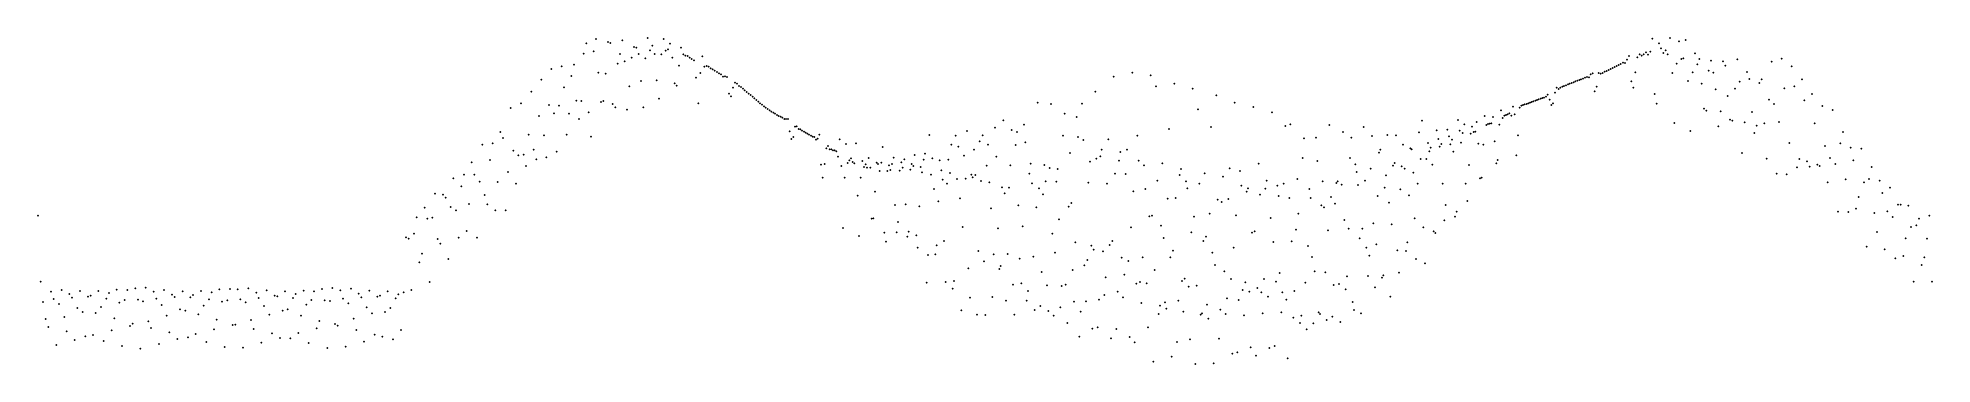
# Model space of a CAD drawing. Header units: metres. Extents: x 0 to 360, y 39 to 101.
import ezdxf

# ---------------------------------------------------------------- set-up
doc = ezdxf.new("R2010")
doc.units = ezdxf.units.M

msp = doc.modelspace()

# ---------------------------------------------------------------- linework, layer by layer
for p in [(115.9, 100.97), (306.85, 100.83), (310.18, 100.93), (103.75, 98.01), (104.22, 99.97), (105.61, 98.45), (106.07, 100.79), (108.36, 100.18), (108.81, 99.98), (110.62, 97.93), (111.06, 100.52), (112.84, 97.22), (113.28, 99.25), (113.72, 99.09), (114.16, 97.92), (116.34, 98.61), (116.77, 99.47), (117.2, 97.9), (118.48, 97.83), (118.9, 100.75), (119.32, 98.58), (119.74, 98.81), (120.16, 99.87), (120.58, 97.24), (122.24, 99.13), (122.65, 97.85), (123.06, 97.59), (123.47, 97.52), (123.88, 97.2), (126.29, 97.46), (302.41, 97.52), (304, 97.28), (304.41, 97.83), (304.81, 97.6), (305.21, 97.88), (305.62, 98.24), (306.03, 97.78), (306.44, 98.39), (308.09, 99.97), (308.5, 99), (308.92, 98.1), (309.34, 98.63), (309.76, 97.87), (311.88, 100.35), (313.17, 100.59), (314.91, 98.03), (97.61, 95.06), (99.52, 95.59), (101.41, 93.73), (101.88, 95.87), (106.53, 94.4), (107.9, 94.18), (110.17, 96.1), (111.51, 96.55), (115.47, 97.1), (121.83, 95.71), (124.28, 96.97), (124.69, 96.72), (125.89, 94.33), (126.69, 95.51), (127.08, 95.63), (127.48, 95.51), (127.87, 95.19), (128.26, 94.99), (128.65, 94.76), (129.04, 94.51), (129.43, 94.27), (129.82, 94.06), (130.2, 93.63), (130.58, 93.69), (207.97, 94.37), (211.48, 93.89), (295.13, 94.07), (295.5, 94.24), (296.62, 94.31), (297, 94.17), (297.38, 94.32), (297.76, 94.56), (298.14, 94.7), (298.52, 94.88), (298.9, 95.07), (299.28, 95.24), (299.67, 95.43), (300.06, 95.62), (300.45, 95.8), (300.84, 96), (301.23, 96.27), (301.62, 96.19), (302.01, 96.82), (303.6, 94.44), (310.6, 94.31), (311.45, 96.07), (312.31, 97), (312.74, 97.09), (314.47, 94.43), (315.35, 95.96), (315.79, 96.98), (317.55, 94.73), (318, 96.63), (318.45, 94.39), (320.24, 96.55), (320.7, 95.69), (322.98, 96.91), (324.82, 94.5), (329.51, 96.47), (331.41, 97.02), (333.32, 95.58), (93.76, 90.74), (95.69, 93.06), (99.99, 91.57), (112.4, 91.75), (114.6, 92.78), (117.62, 92.93), (121, 92.38), (121.41, 91.9), (125.09, 93.42), (130.97, 93.56), (131.35, 90.37), (132.11, 91.54), (132.48, 92.48), (132.86, 92.28), (133.23, 91.86), (133.61, 91.63), (133.98, 91.33), (134.35, 91.03), (134.72, 90.73), (135.09, 90.42), (135.45, 90.11), (200.94, 90.78), (204.46, 93.59), (212.48, 91.76), (215.98, 92.29), (219.47, 91.35), (223.97, 90.06), (286.94, 90.21), (288.32, 90.61), (288.67, 91.54), (289.02, 91.28), (289.37, 91.52), (289.72, 91.69), (290.07, 91.82), (290.42, 91.98), (290.78, 92.13), (291.13, 92.28), (291.49, 92.43), (291.85, 92.57), (292.21, 92.71), (292.57, 92.85), (292.93, 92.99), (293.29, 93.13), (293.66, 93.25), (294.03, 93.4), (294.39, 93.58), (294.76, 93.5), (295.87, 90.84), (296.25, 91.7), (302.81, 92.76), (303.2, 91.54), (307.26, 90.3), (313.6, 92.77), (316.23, 92.29), (318.89, 91.2), (322.52, 91.35), (323.44, 92.69), (325.29, 93.2), (327.15, 92.43), (327.62, 93.11), (331.89, 91.38), (333.8, 91.76), (335.25, 93.08), (337.19, 90.3), (89.86, 87.69), (91.82, 88.53), (97.13, 88.26), (98.09, 86.68), (99.04, 88.14), (100.94, 86.61), (102.35, 89.08), (103.29, 89.02), (104.68, 86.87), (106.99, 88.83), (107.45, 89.02), (109.26, 88.42), (109.72, 87.77), (111.96, 87.38), (115.04, 87.77), (118.05, 89.42), (125.49, 88.55), (131.73, 89.89), (135.82, 89.8), (136.18, 89.49), (136.54, 89.17), (136.91, 88.87), (137.27, 88.57), (137.63, 88.28), (137.98, 88), (138.34, 87.74), (138.7, 87.48), (139.05, 87.24), (139.4, 87), (139.76, 86.78), (140.11, 86.57), (189.99, 88.71), (192.55, 88.45), (195.11, 86.58), (198.41, 88.51), (220.47, 87.44), (227.48, 88.69), (230.99, 87.86), (234.52, 86.83), (278.09, 87.23), (279.36, 86.46), (279.68, 86.63), (280.32, 87.9), (280.64, 86.48), (281.61, 87.76), (281.93, 88.1), (282.26, 88.23), (282.59, 88.35), (282.92, 88.46), (283.25, 88.58), (283.58, 88.7), (283.91, 88.82), (284.24, 88.94), (284.57, 89.05), (284.91, 89.17), (285.25, 89.29), (285.58, 89.41), (285.92, 89.56), (286.26, 89.63), (286.6, 89.79), (287.29, 89.23), (287.63, 88.21), (287.97, 88.58), (307.67, 88.51), (316.67, 87.54), (317.11, 87.15), (319.79, 87.03), (321.15, 89.95), (325.75, 86.93), (329.03, 89.24), (329.98, 88.4), (335.74, 89.14), (339.14, 88.03), (341.1, 87.3), (87.9, 83.11), (95.21, 86.12), (102.82, 85.55), (140.46, 86.37), (140.81, 86.18), (141.15, 86), (141.5, 85.86), (141.84, 85.57), (142.19, 85.61), (142.53, 85.6), (142.87, 83.27), (143.89, 84.11), (144.23, 84.17), (144.57, 83.66), (144.9, 83.59), (145.24, 83.38), (145.57, 83.18), (145.9, 82.99), (176.58, 83.29), (181.91, 83.91), (183.49, 85.36), (185.06, 83.47), (186.1, 83.13), (187.4, 84.51), (197.39, 85.98), (214.98, 83.71), (222.97, 84.05), (237.05, 84.23), (238.06, 84.55), (245.47, 84.44), (248.05, 83.12), (251.97, 84.04), (262.49, 83.06), (263.05, 85.26), (265.87, 83.41), (267.87, 83.58), (269.9, 85.39), (270.2, 83.37), (270.79, 82.95), (271.08, 84.6), (272.27, 82.82), (272.57, 84.14), (272.87, 83.1), (273.17, 83.15), (273.47, 84.99), (274.99, 86.14), (275.3, 84.42), (275.6, 84.61), (275.91, 84.68), (276.22, 84.76), (276.53, 85.95), (277.78, 84.49), (278.41, 85.8), (278.72, 86.24), (279.04, 86.37), (280, 86.22), (311.03, 84.85), (314.04, 83.28), (319.34, 84.19), (321.6, 85.44), (322.06, 85.25), (324.36, 84.98), (326.22, 82.91), (326.68, 84.29), (328.09, 84.76), (330.93, 85.03), (337.68, 84.79), (343.07, 83.11), (84.44, 80.7), (86.42, 80.99), (88.39, 81.97), (90.35, 79.54), (93.27, 82.59), (94.24, 79.79), (96.17, 82.45), (98.57, 79.38), (100.47, 82.58), (105.15, 82.2), (143.21, 81.78), (143.55, 82.16), (146.24, 82.8), (146.57, 82.62), (146.9, 82.42), (147.22, 82.24), (147.55, 82.17), (147.88, 81.68), (148.21, 81.87), (148.53, 82.58), (149.82, 79.99), (150.14, 80.47), (150.46, 79.82), (150.78, 79.82), (151.1, 79.61), (151.41, 79.62), (151.73, 79.43), (152.36, 81.71), (153.61, 80.81), (155.46, 80.95), (160.57, 80.24), (169.45, 82.57), (173.6, 80.7), (174.41, 82.39), (174.96, 80.32), (177.92, 79.79), (178.99, 81.32), (179.53, 82.48), (180.59, 80.7), (185.84, 80.65), (187.66, 81.17), (194.85, 82.44), (197.65, 82.18), (198.66, 81.6), (202.2, 79.77), (203.46, 81.73), (205.72, 79.29), (206.97, 79.77), (208.98, 82.41), (240.6, 81.94), (242.9, 82.01), (249.61, 82.06), (253.56, 82.34), (254.89, 79.2), (255.15, 79.73), (256.49, 82.57), (258.11, 82.46), (259.47, 80.72), (260.84, 79.99), (261.11, 79.8), (264.17, 81.03), (264.45, 79.47), (264.73, 80.17), (266.15, 81.78), (266.43, 80.33), (266.72, 80.84), (268.16, 82.28), (268.45, 80.76), (268.74, 81.67), (269.03, 79.39), (270.49, 81.06), (273.77, 80.92), (274.69, 80.71), (276.84, 81.35), (281.28, 82.47), (332.84, 81.01), (339.63, 80.46), (342.58, 80.97), (344.55, 80.11), (346.54, 79.98), (82.46, 77.37), (85.93, 77.77), (91.33, 78.69), (92.3, 78.83), (92.79, 76.64), (94.73, 77.91), (96.65, 78.32), (148.85, 76.92), (149.5, 77.01), (152.04, 78.43), (152.67, 76.65), (153.92, 77.24), (154.23, 77.76), (154.54, 78.11), (154.85, 77.44), (155.15, 77.14), (156.68, 77.63), (156.98, 76.46), (157.29, 76.97), (157.59, 76.32), (157.89, 78.2), (158.19, 76.37), (159.38, 77.28), (159.68, 77.07), (159.98, 75.71), (160.27, 77.27), (161.45, 75.69), (161.74, 76.81), (162.04, 75.93), (162.33, 77.05), (162.62, 78.24), (163.78, 75.77), (164.07, 77.38), (164.36, 76.36), (164.64, 77.92), (165.79, 75.97), (166.07, 77.07), (166.36, 76.63), (166.64, 78.74), (167.77, 76.44), (168.33, 77.89), (168.62, 78.99), (170.01, 78.11), (171.4, 77.75), (171.67, 75.86), (173.05, 77.89), (176.04, 78.64), (180.32, 76.7), (182.18, 78.43), (184.8, 76.8), (188.7, 77.13), (191.27, 76.87), (192.3, 76.26), (193.83, 76.09), (196.13, 79.13), (199.93, 77.5), (201.19, 78.05), (201.94, 78.48), (205.47, 77.68), (209.23, 77.66), (210.23, 76.81), (213.73, 77.14), (217.22, 76.09), (226.48, 76.19), (228.48, 75.7), (232, 77.1), (240.35, 78.17), (243.16, 77.62), (249.35, 78.15), (250.4, 76.97), (253.29, 76.15), (257.57, 76.75), (257.84, 77.2), (259.19, 76.6), (259.74, 76.16), (262.77, 77.99), (263.89, 77.98), (265.02, 76.9), (271.97, 76.86), (277.15, 77.16), (277.46, 77.83), (280.96, 78.67), (323.9, 79.13), (328.56, 78.03), (334.29, 76.39), (334.77, 78.02), (336.22, 77.55), (336.71, 76.51), (338.17, 76.91), (338.65, 76.66), (340.61, 78.18), (341.6, 77.06), (345.05, 77.75), (348.52, 76.47), (78.98, 74.29), (80.47, 72.79), (80.97, 75.04), (82.96, 75.02), (83.95, 73.7), (87.4, 73.64), (89.37, 75.55), (90.84, 73.33), (149.18, 74.46), (153.3, 74.43), (156.38, 74.43), (168.05, 75.43), (169.73, 75.01), (170.29, 72.29), (171.95, 74.04), (172.77, 73.28), (173.32, 75.32), (174.69, 74.17), (176.31, 74.24), (177.39, 75.02), (177.66, 74.48), (178.19, 74.94), (179.26, 73.79), (180.85, 73.59), (183.23, 72.59), (184.54, 72.53), (188.44, 75.19), (188.96, 73.38), (190.24, 72.43), (191.53, 73.76), (193.58, 73.67), (199.67, 73.49), (203.2, 73.33), (204.71, 75.19), (206.72, 75.15), (210.48, 72.29), (212.73, 73.88), (216.97, 74.97), (218.22, 73.77), (218.47, 72.4), (220.72, 73.28), (221.72, 75.26), (225.22, 74.62), (228.73, 72.94), (229.99, 72.45), (233.26, 72.35), (233.51, 73.88), (235.53, 72.95), (236.79, 73.31), (239.33, 74.2), (241.62, 72.29), (244.18, 73.72), (246.76, 73.43), (247.02, 73.75), (247.79, 73.1), (250.66, 75.5), (250.92, 73.06), (252.24, 73.89), (255.95, 72.58), (256.22, 74.89), (258.92, 72.21), (261.39, 75.41), (262.22, 73.28), (267.01, 73.3), (271.38, 73.33), (274.08, 74.3), (274.38, 74.42), (330.46, 75.23), (332.36, 75.1), (340.12, 73.58), (343.57, 74.13), (347.03, 73.53), (348.02, 74.21), (350.01, 73.9), (352.01, 72.52), (73.49, 68.75), (75.49, 71.43), (76.98, 71.2), (77.48, 70.62), (78.48, 68.87), (81.96, 69.43), (84.94, 71.17), (85.43, 69.36), (155.77, 71.05), (159.09, 71.82), (162.91, 69.24), (164.93, 69.38), (167.49, 69.03), (171.12, 69.97), (175.23, 70.53), (181.12, 68.6), (183.75, 71.45), (186.36, 69.21), (189.73, 68.8), (191.02, 71.3), (195.87, 68.97), (196.38, 69.62), (208.22, 71.88), (214.73, 70.46), (216.23, 70.61), (224.22, 70.24), (224.97, 69.83), (226.23, 70.37), (229.74, 71.82), (232.25, 71.19), (235.78, 70.97), (237.81, 70.56), (241.88, 70.59), (243.93, 69.17), (244.44, 68.81), (245.73, 70.78), (246.5, 69.52), (254.62, 70.95), (256.76, 69.72), (260.56, 71.12), (267.58, 69.25), (271.68, 70.03), (345.54, 68.55), (346.04, 70.75), (350.51, 71.54), (353.5, 69.32), (354, 69.35), (355.5, 69.16), (0, 67.24), (71.99, 66.93), (73.99, 66.68), (74.99, 66.88), (79.48, 68.27), (86.91, 68.24), (88.88, 68.23), (152.99, 64.9), (158.49, 66.66), (158.79, 66.73), (163.49, 66.05), (175.77, 65.09), (182.44, 64.85), (187.14, 65.21), (194.09, 66.57), (207.72, 65), (211.23, 67.13), (211.73, 67.26), (213.48, 65.36), (219.72, 67.07), (222.72, 67.6), (227.73, 67.27), (234.27, 66.8), (239.58, 67.61), (248.31, 66.39), (253.82, 65.78), (257.3, 65.56), (261.66, 66.73), (263.33, 65.01), (267.29, 66.35), (269.32, 67.03), (269.61, 67.99), (342.09, 67.99), (344.06, 67.95), (349.02, 67.73), (351.51, 68.07), (352.51, 66.95), (356, 65.08), (357, 65.41), (357.5, 66.66), (359.5, 67.24), (69.99, 63.13), (70.49, 62.9), (71.49, 63.81), (75.99, 62.82), (76.49, 61.92), (79.97, 63.04), (81.47, 64.34), (83.45, 63.04), (156.07, 63.38), (160.86, 63.99), (161.16, 62.29), (163.2, 64.04), (165.22, 63.23), (165.5, 64.2), (166.92, 63.53), (170.84, 61.6), (172.22, 62.45), (192.81, 63.83), (197.14, 62.18), (200.18, 61.56), (203.71, 61.69), (204.21, 62.41), (213.98, 62.98), (219.22, 64.04), (221.47, 62.44), (221.97, 63.23), (230.74, 63.99), (231.24, 64.29), (234.77, 62.24), (238.31, 62.34), (239.08, 64.55), (241.37, 61.49), (245.21, 64.42), (249.09, 64.78), (251.18, 62.93), (251.71, 64.76), (254.35, 61.79), (260.29, 62.2), (265.3, 64.29), (265.58, 63.92), (347.53, 61.36), (349.52, 64.15), (355, 62.92), (359, 62.9), (72.49, 58.39), (72.99, 60.03), (77.98, 59.02), (167.21, 61.17), (169.17, 59.79), (170.57, 59.87), (178.73, 60.51), (179.79, 58.55), (181.65, 59.87), (182.97, 57.7), (184.28, 59.97), (186.62, 59.06), (189.21, 59.45), (193.32, 60.2), (198.91, 57.8), (199.42, 58.85), (200.68, 60.78), (202.45, 60.49), (205.97, 59.28), (207.22, 58.6), (209.98, 59.34), (215.23, 59.35), (215.73, 60.61), (223.22, 60.22), (223.72, 57.84), (227.23, 61.18), (242.13, 59.42), (252.5, 61.19), (253.03, 59.62), (258.38, 60.66), (260.01, 60.51), (261.94, 59.04), (263.61, 58.19), (351.01, 60.87), (353.01, 59.12), (354.5, 59.61), (358, 57.86), (358.5, 59.31), (0.5, 54.7), (74.49, 54.64), (168.9, 54.52), (172.5, 54.65), (174.14, 54.84), (176.85, 57.25), (182.7, 57.13), (185.32, 54.14), (186.88, 54.4), (190.76, 56.56), (191.79, 54), (195.36, 54.15), (196.63, 56.94), (202.95, 55.55), (206.47, 56.06), (208.73, 54.31), (209.48, 54.65), (210.73, 54.39), (212.23, 56.9), (217.47, 54.82), (217.97, 55.29), (225.47, 56.66), (226.73, 55.21), (229.48, 54.57), (233.01, 55.19), (235.28, 54.73), (236.03, 56.37), (240.86, 54.51), (242.64, 56.66), (244.7, 56.5), (246.24, 54.07), (247.28, 54.27), (248.83, 55.73), (252.76, 55.78), (255.42, 55.47), (255.69, 55.91), (258.65, 56.39), (356.5, 54.7), (360, 54.7), (1, 50.84), (2.5, 52.84), (3, 51.41), (4, 50.5), (4.5, 53.15), (6, 52.37), (6.5, 51.64), (8, 52.92), (9.5, 51.89), (10, 52.04), (11.5, 52.94), (13, 51.51), (13.5, 52.54), (15, 53.21), (15.5, 50.72), (16.5, 51.24), (17, 53.15), (18.5, 53.44), (19, 51.28), (20, 50.99), (20.5, 53.55), (22, 52.79), (22.5, 51.47), (24, 53.1), (25.5, 52.21), (26, 51.77), (27.5, 52.9), (29, 51.74), (29.5, 52.19), (31, 52.96), (32.5, 51.38), (33, 52.71), (34.5, 53.27), (35, 50.93), (36, 51.14), (36.5, 53.33), (37.99, 53.26), (38.49, 51.38), (39.49, 50.79), (39.99, 53.46), (41.49, 52.61), (41.99, 51.58), (43.49, 53.05), (44.99, 52.05), (45.49, 51.91), (46.99, 52.89), (48.49, 51.6), (48.99, 52.34), (50.49, 52.99), (51.99, 51.26), (52.49, 52.89), (53.99, 53.33), (54.49, 51.15), (55.49, 51.03), (55.99, 53.51), (57.49, 53.07), (57.99, 51.47), (58.99, 50.59), (59.49, 53.38), (60.99, 52.43), (61.49, 51.71), (62.99, 53.01), (64.49, 51.89), (64.99, 52.05), (66.49, 52.89), (67.99, 51.56), (68.49, 52.31), (69.49, 52.66), (70.99, 53.1), (173.87, 53.38), (177.12, 51.68), (181.38, 51.79), (184.02, 51.13), (187.92, 51.11), (188.18, 52.93), (194.6, 53.91), (196.89, 50.89), (199.17, 50.96), (201.69, 51.3), (202.7, 52.17), (205.21, 52.79), (206.22, 51.74), (209.73, 50.69), (214.23, 50.81), (216.72, 51.11), (218.72, 53.78), (220.22, 53.97), (225.97, 51.55), (228.23, 51.26), (228.98, 53.13), (230.24, 52.79), (231.75, 53.5), (232.5, 52.67), (233.76, 51.83), (236.54, 52.71), (237.3, 51.28), (238.82, 52.96), (248.57, 53.28), (249.88, 50.86), (254.09, 53.65), (257.03, 51.85), (1.5, 47.62), (5, 47.98), (7.5, 49.68), (8.5, 48.98), (11, 48.74), (12, 49.91), (14.5, 47.74), (21, 47.17), (23.5, 50.28), (24.5, 48.23), (27, 49.45), (28, 49.22), (30.5, 48.5), (31.5, 50.14), (34, 47.49), (40.49, 47.42), (42.99, 50.07), (43.99, 48.47), (46.49, 49.22), (47.49, 49.46), (49.99, 48.27), (50.99, 50.37), (53.49, 47.25), (59.99, 47.67), (62.49, 49.85), (63.49, 48.72), (65.99, 48.98), (66.99, 49.7), (175.5, 49.28), (178.46, 48.43), (180.06, 48.4), (185.58, 48.47), (189.47, 49.31), (190.5, 50.11), (192.04, 49.12), (193.07, 48.24), (194.34, 49.86), (195.62, 46.88), (198.15, 49.02), (212.98, 48.58), (213.23, 50.15), (214.48, 49.59), (217.72, 48.99), (220.97, 48.46), (221.22, 48.67), (222.22, 50.33), (222.47, 47.66), (224.72, 49.39), (225.72, 48.57), (229.23, 48.3), (232.75, 48.69), (236.29, 48.86), (238.57, 47.87), (239.84, 46.88), (240.09, 48.24), (242.39, 46.82), (243.41, 48.88), (243.67, 48.58), (244.95, 47.44), (245.98, 48.07), (247.54, 47.04), (250.14, 49.36), (251.45, 48.7), (2, 46.13), (5.5, 45.27), (7, 43.64), (9, 44.36), (10.5, 44.56), (12.5, 43.44), (14, 45.46), (17.5, 46.31), (18, 46.74), (21.5, 45.94), (25, 45.07), (26.5, 43.84), (28.5, 44.17), (30, 44.76), (32, 43.24), (33.5, 45.66), (37, 46.5), (37.5, 46.56), (40.99, 45.75), (44.49, 44.88), (45.99, 44.04), (47.99, 43.97), (49.49, 44.97), (52.99, 45.86), (56.49, 46.69), (56.99, 46.38), (60.49, 45.56), (61.99, 43.31), (63.99, 44.68), (65.49, 44.24), (67.49, 43.75), (68.99, 45.53), (197.9, 44.29), (200.43, 45.81), (201.44, 46.07), (203.96, 43.95), (204.96, 45.72), (207.47, 44.2), (208.47, 43.21), (210.98, 46.05), (216.48, 43.23), (218.97, 43.78), (224.47, 43.9), (241.11, 45.69), (3.5, 42.69), (16, 42.5), (19.5, 41.97), (23, 42.9), (35.5, 42.3), (38.99, 42.17), (42.49, 43.1), (51.49, 43.04), (54.99, 42.1), (58.49, 42.37), (215.48, 40.49), (226.98, 41.04), (227.98, 41.3), (230.49, 42.27), (231.5, 40.66), (234.01, 42.09), (235.02, 42.48), (237.55, 40.16), (211.98, 39.51), (219.97, 39.07), (223.47, 39.19)]:
    msp.add_point(p)

doc.saveas('drawing.dxf')
